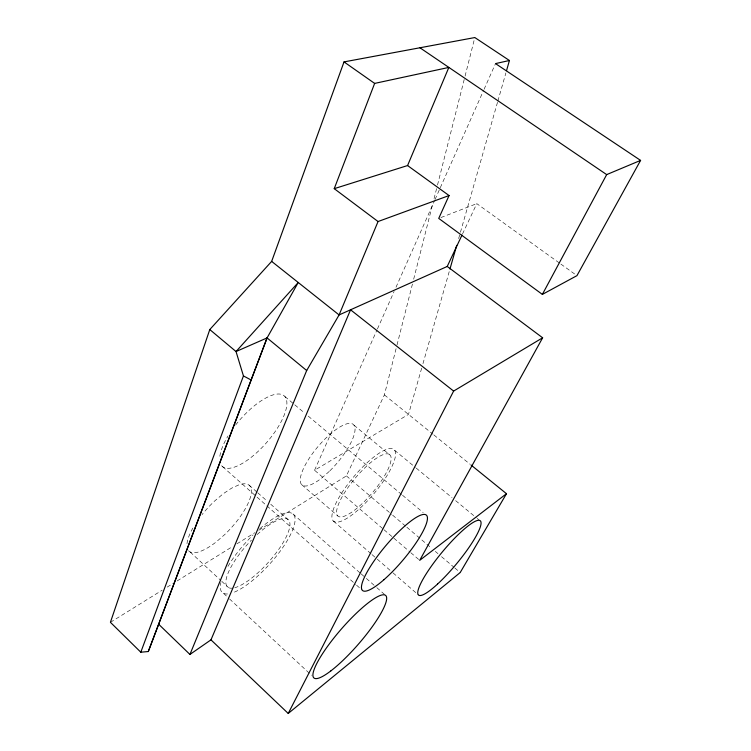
<?xml version="1.0" encoding="UTF-8"?>
<svg xmlns="http://www.w3.org/2000/svg" width="751" height="751" viewBox="0 0 751 751"><rect width="100%" height="100%" fill="white"/><g stroke="black" fill="none" stroke-linecap="round" stroke-linejoin="round"><path stroke-width="0.56" stroke-dasharray="3.75 2.82" d="M258.776 530.272L346.399 475.909L384.39 394.895L396.735 346.117M397.016 344.981L412.524 283.718M413.67 279.184L432.905 203.174M434.059 198.639L437.213 186.164M437.504 185.028L464.775 77.259M465.066 76.123L474.82 37.55M421.668 368.187L408.488 414.402L314.566 470.248L383.179 529.033M422.954 363.681L449.642 270.135M458.636 238.574L497.537 102.202M497.857 101.075L505.902 72.894M314.566 470.248L376.946 330.065M377.415 328.994L394.087 291.538M395.993 287.257L434.557 200.583M435.036 199.513L439.795 188.811M440.274 187.741L483.606 90.355M484.085 89.285L495.51 63.6M462.503 234.002L476.791 203.634L559.946 263.413M110.416 622.316L162.197 590.192M167.173 587.104L173.143 583.396M177.133 580.927L232.885 546.334M236.875 543.865L254.796 532.741M440.912 217.555L476.791 203.634M560.884 264.089L575.059 274.284M384.39 394.895L432.989 434.228M433.89 434.96L470.192 464.334M394.697 450.337A46.872 13.143 -49.9 0 1 354.716 512.783A46.872 13.143 -49.9 0 1 341.827 492.863A46.872 13.143 -49.9 0 1 394.697 450.337L415.312 467.357M416.204 468.098L452.055 497.697M455.641 500.664L476.247 517.683M477.148 518.425L478.941 519.899M353.984 425.197L390.36 455.341A40.169 11.265 -49.9 0 1 356.265 508.803A40.169 11.265 -49.9 0 1 344.981 492.008A40.169 11.265 -49.9 0 1 390.36 455.341M284.911 396.547L293.885 404.076M294.786 404.827L304.662 413.116M308.257 416.138L401.635 494.505M402.536 495.256L423.188 512.586M346.399 475.909L391.74 514.407M392.632 515.167L405.972 526.489M406.854 527.24L431.75 548.38M435.308 551.394L437.974 553.665M441.532 556.679L453.98 567.249M454.871 568.009L460.203 572.534M384.071 529.793L392.98 537.425M393.871 538.195L409.915 551.929M410.806 552.698L419.715 560.33M301.836 484.789L337.847 515.975M333.425 521.072L371.135 553.844M372.008 554.604L376.401 558.415M377.274 559.176L392.182 572.14M393.055 572.9L418.485 594.999M292.956 513.928L360.227 573.079M361.1 573.839L365.474 577.688M366.347 578.448L375.96 586.897M376.833 587.667L384.69 594.585M249.097 485.155L256.889 492.027M257.753 492.797L267.281 501.199M270.745 504.259L288.055 519.542M222.606 466.662L355.721 584.428M356.594 585.207L361.851 589.854M190.125 551.976L220.907 580.532M221.77 581.321L228.604 587.667M223.601 593.403L228.717 598.172M229.571 598.969L311.505 675.28M259.799 528.732A52.861 16.081 -47.9 0 1 292.186 531.004A52.861 16.081 -47.9 0 1 232.528 592.839M227.534 593.966A52.861 16.081 -47.9 0 1 220.907 582.532M227.957 566.395A52.861 16.081 -47.9 0 1 253.115 534.9M257.142 534.571A45.304 13.771 -47.9 0 1 287.53 534.055A45.304 13.771 -47.9 0 1 234.781 587.704M232.951 588.089A45.304 13.771 -47.9 0 1 251.454 540.1M188.529 550.727A44.656 15.377 -47.4 0 0 216.41 541.781L224.577 534.693A44.656 15.377 -47.4 0 0 250.449 497.153A44.656 15.377 -47.4 0 0 239.015 484.799L231.618 488.169L223.282 493.698L214.608 501.039A44.656 15.377 -47.4 0 0 202.01 514.67M186.99 543.658A44.656 15.377 -47.4 0 1 192.829 528.113M235.626 425A46.938 17.536 -48.8 0 1 283.484 395.289A46.938 17.536 -48.8 0 1 265.141 444.216A46.938 17.536 -48.8 0 1 220.813 464.503M219.855 456.27A46.938 17.536 -48.8 0 1 228.032 435.965M329.323 471.356L322.376 477.505A39.653 12.607 -49.7 0 1 300.334 478.631A39.653 12.607 -49.7 0 1 326.647 437.392L333.96 431.074A39.653 12.607 -49.7 0 1 354.951 430.896A39.653 12.607 -49.7 0 1 329.323 471.356"/><path stroke-width="1.13" d="M449.962 269.008L456.711 245.342M506.54 70.641L509.431 60.493L474.82 37.55L344.024 61.901L271.655 261.395L209.782 329.558L110.416 622.316L140.803 652.206L148.304 651.53L267.074 337.912L298.231 282.498L236.03 351.543L243.446 375.932L140.803 652.206M148.304 651.53L267.074 337.912L306.68 370.525L189.937 654.45L158.893 624.457M334.233 188.67L374.636 83.408L448.845 67.421L407.568 165.549L334.233 188.67L378.053 221.536L449.07 195.551L407.568 165.549M378.053 221.536L339.095 314.932L306.68 370.525M189.937 654.45L210.975 639.852L350.557 309.797L453.623 391.074L542.635 337.79L447.23 266.455L339.095 314.932L271.655 261.395M449.07 195.551L438.734 218.4L542.363 294.401L576.956 275.645L640.584 160.395L495.51 63.6L509.431 60.493M447.23 266.455L462.006 235.044M210.975 639.852L288.224 713.45L453.623 391.074M542.363 294.401L606.677 174.607L640.584 160.395M542.635 337.79L419.715 560.33L506.484 493.707L471.093 465.066M506.484 493.707L460.203 572.534L288.224 713.45M267.074 337.912L236.03 351.543L209.782 329.558M243.446 375.932L250.815 379.837M419.922 47.764L606.677 174.607M344.024 61.901L374.636 83.408M330.938 670.831A54.663 11.396 -49 0 0 386.662 598.538A54.663 11.396 -49 0 0 331.801 640.669A54.663 11.396 -49 0 0 330.938 670.831M437.542 584.071A48.289 9.256 -50.3 0 0 480.734 521.382A48.289 9.256 -50.3 0 0 429.929 568.235A48.289 9.256 -50.3 0 0 437.542 584.071M383.977 579.678A49.378 11.209 -49.8 0 0 426.784 515.599A49.378 11.209 -49.8 0 0 372.59 563.128A49.378 11.209 -49.8 0 0 383.977 579.678"/></g></svg>
